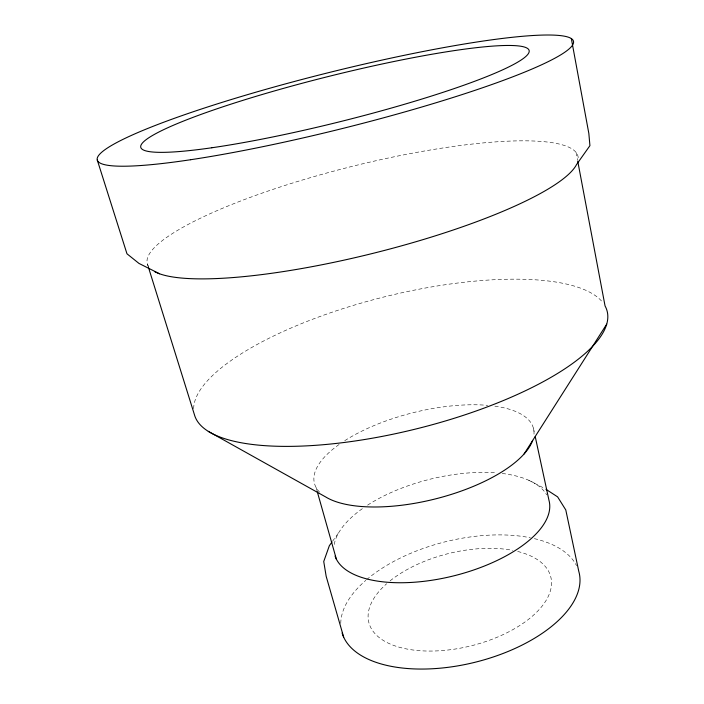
<?xml version="1.0" encoding="UTF-8"?>
<svg xmlns="http://www.w3.org/2000/svg" width="704" height="704" viewBox="0 0 704 704"><rect width="100%" height="100%" fill="white"/><g stroke="black" fill="none" stroke-linecap="round" stroke-linejoin="round"><path stroke-width="0.53" stroke-dasharray="3.52 2.64" d="M332.49 541.341L338.782 532.602M528.801 480.295L545.063 488.708M147.532 264.405L148.183 266.49M316.078 487.467L316.976 490.635M533.394 428.129L534.538 433.444M576.083 152.451L577.509 159.966M319.581 492.158A112.904 44.519 -14 0 1 339.284 444.356M344.722 440.695A112.904 44.519 -14 0 1 487.714 405.354M494.842 406.155A112.904 44.519 -14 0 1 533.773 436.102M193.662 408.698A212.749 67.91 -14 0 1 378.453 298.373A212.749 67.91 -14 0 1 602.923 302.702M148.746 266.728A221.936 44.713 -14 0 1 352.766 166.223A221.936 44.713 -14 0 1 578.09 160.09M517.66 551.452A93.79 47.502 -14 0 1 531.652 616.783A93.79 47.502 -14 0 1 403.603 648.331A93.79 47.502 -14 0 1 386.681 583.722M390.069 580.87A93.79 47.502 -14 0 1 512.618 550.343M334.242 544.465A110.563 49.755 -14 0 1 363.933 507.566M367.585 505.138A110.563 49.755 -14 0 1 496.822 472.912M502.19 473.458A110.563 49.755 -14 0 1 546.674 494.833M340.762 623.366A122.311 62.049 -14 0 1 365.816 580.351M366.643 579.638A122.311 62.049 -14 0 1 530.306 537.759M534.362 538.639A122.311 62.049 -14 0 1 576.55 565.673"/><path stroke-width="1.06" d="M524.075 453.983L606.716 324.148M331.866 542.212L329.349 545.706L323.734 561.51L326.172 576.33L343.675 637.173M159.526 273.768L138.97 263.419L126.975 253.792L97.284 160.054M208.305 431.367L325.732 496.98A112.904 44.519 -14 0 0 441.003 497.438A112.904 44.519 -14 0 0 532.673 440.37M545.961 489.298L557.612 496.874L565.787 509.942L578.785 571.358A122.311 62.049 -14 0 1 477.902 661.54A122.311 62.049 -14 0 1 342.118 633.072M148.509 267.538L194.832 415.994A212.749 67.91 -14 0 0 428.578 425.718A212.749 67.91 -14 0 0 605.062 305.958L577.711 161.04M317.275 491.691L336.38 559.178M535.234 436.638L548.997 500.412A110.563 49.755 -14 0 1 456.368 575.194A110.563 49.755 -14 0 1 335.086 556.142M571.34 38.579L588.843 133.452L589.926 145.658L576.514 164.595A221.936 44.713 -14 0 1 377.467 252.226A221.936 44.713 -14 0 1 154.458 271.524M211.825 147.761A200.121 23.338 -14 0 0 526.636 55.704A200.121 23.338 -14 0 0 266.385 93.262A200.121 23.338 -14 0 0 211.825 147.761M190.582 159.729A245.397 28.776 -14 0 0 571.586 46.411A245.397 28.776 -14 0 0 243.954 95.7A245.397 28.776 -14 0 0 190.582 159.729"/></g></svg>
